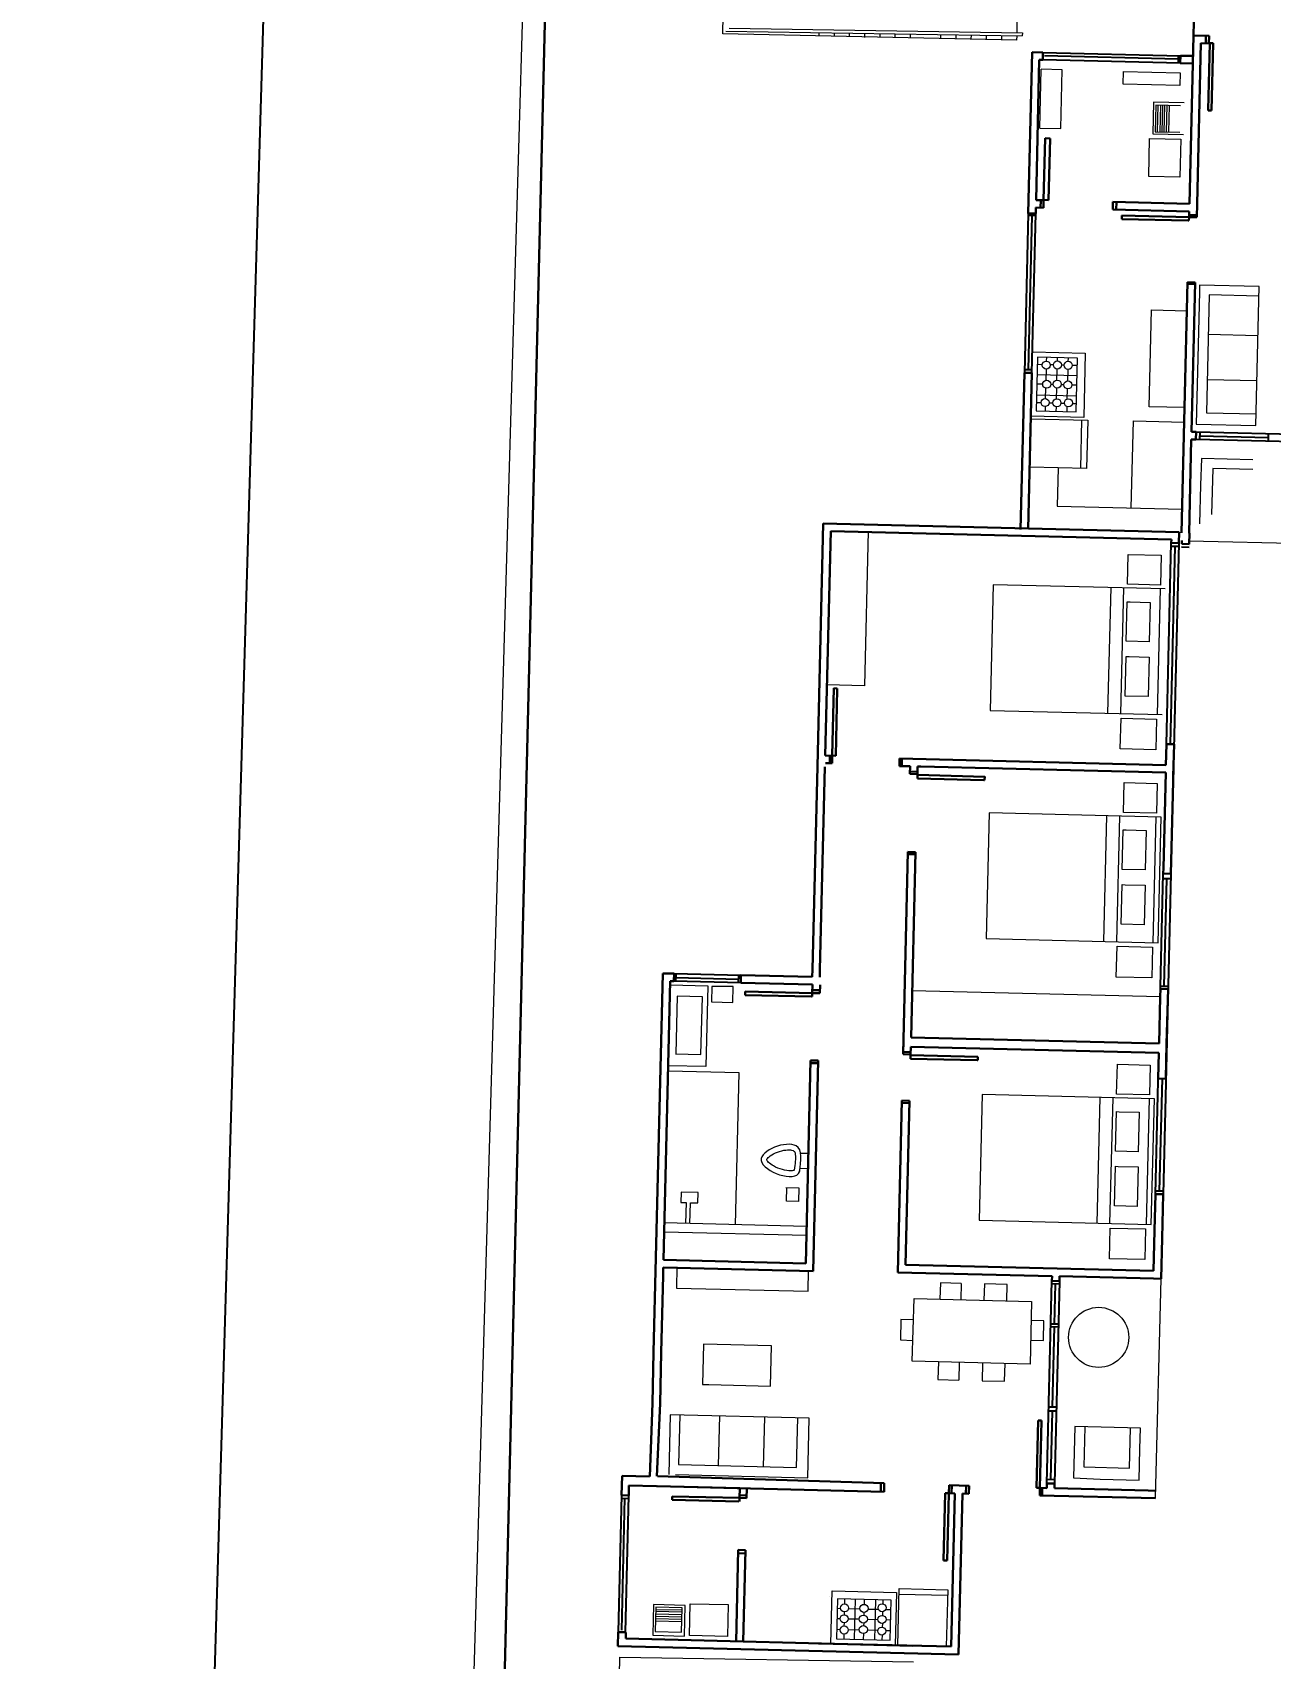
# Model space of a CAD drawing. Header units: millimetres. Extents: x 1418 to 1811, y 1796 to 1956.
# Drawn here: x 1459.32 to 1470.76, y 1856.11 to 1871.14 of the extents above; entities that cross this region are included whole.
import ezdxf

# ---------------------------------------------------------------- set-up
doc = ezdxf.new("R2010")
doc.units = ezdxf.units.MM
for name, color, linetype, lineweight in [('JANELAS', 5, 'Continuous', 25), ('layout', 253, 'Continuous', 13), ('LINHAFINA', 7, 'Continuous', 15), ('LINHAGROSSA', 7, 'Continuous', 30), ('PA6_TERRENO', 6, 'Continuous', 18), ('PA6_TEXTO', 3, 'Continuous', 18), ('pisoexterno_ultrafino', 9, 'Continuous', 30)]:
    doc.layers.add(name, color=color, linetype=linetype, lineweight=lineweight)
doc.styles.add('200 Médio', font='arial.ttf', dxfattribs={"height": 0.75})
doc.styles.add('ARIAL', font='ARIAL', dxfattribs={"height": 0.2})
doc.dimstyles.new('AQ250', dxfattribs={"dimscale": 10, "dimtxt": 0.05, "dimasz": 0.03, "dimexe": 0.03, "dimexo": 0.025, "dimgap": 0.025, "dimtad": 1, "dimzin": 0, "dimdsep": 46, "dimtxsty": 'ARIAL', "dimblk": 'ARCHTICK', "dimcen": 0.09, "dimdle": 0.03, "dimclrt": 7, "dimadec": 0, "dimazin": 0, "dimtfac": 1, "dimtix": 1, "dimtmove": 2, "dimatfit": 3, "dimldrblk": 'OPEN90', "dimfxl": 1, "dimtvp": 1, "dimtolj": 1, "dimtzin": 0, "dimarcsym": 0})

# ---------------------------------------------------------------- blocks, each defined once
blk = doc.blocks.new('_ArchTick')
at = {"color": 0, "linetype": 'ByBlock', "const_width": 0.15}
blk.add_lwpolyline([(-0.5, -0.5), (0.5, 0.5)], dxfattribs=at)
blk = doc.blocks.new('*D5')
at = {"layer": 'Defpoints', "color": 0, "transparency": 16777216}
for p in [(1462.054, 1891.901), (1464.448, 1891.831), (1462.009, 1808.579)]:
    blk.add_point(p, dxfattribs=at)
at = {"layer": 'PA6_TEXTO', "color": 0, "lineweight": -2, "transparency": 16777216}
for p, q in [((1459.606, 1808.349), (1462.063, 1892.201)), ((1464.198, 1891.838), (1461.754, 1891.91)), ((1461.759, 1808.586), (1459.315, 1808.658))]:
    blk.add_line(p, q, dxfattribs=at)
at = {"layer": 'PA6_TEXTO', "color": 0, "lineweight": -2, "transparency": 16777216, "xscale": 0.3, "yscale": 0.3, "zscale": 0.3}
for p, rotation in [((1462.054, 1891.901), 88.32188908293921), ((1459.615, 1808.649), 268.3218890829392)]:
    blk.add_blockref('_ArchTick', p, dxfattribs=dict(at, rotation=rotation))
at = {"layer": 'PA6_TEXTO', "color": 7, "transparency": 16777216, "insert": (1461.467, 1850.257), "char_height": 0.75, "attachment_point": 5, "rotation": 268.3219, "style": '200 Médio'}
blk.add_mtext('\\A1;83.29', dxfattribs=at)
blk = doc.blocks.new('_Open90')
at = {"color": 0, "linetype": 'ByBlock', "lineweight": -2}
for p, q in [((0, 0), (-1, 0)), ((-0.5, 0.5), (0, 0)), ((0, 0), (-0.5, -0.5))]:
    blk.add_line(p, q, dxfattribs=at)

msp = doc.modelspace()

# ---------------------------------------------------------------- linework, layer by layer
at = {"layer": 'JANELAS'}
for p, q in [((1468.656, 1870.96), (1469.927, 1870.929)), ((1468.672, 1870.93), (1469.906, 1870.9)), ((1469.907, 1870.93), (1469.905, 1870.86)), ((1469.925, 1870.859), (1468.654, 1870.89)), ((1468.521, 1869.471), (1468.485, 1867.998)), ((1468.59, 1869.45), (1468.52, 1869.452)), ((1468.555, 1869.451), (1468.52, 1868.024)), ((1468.555, 1867.996), (1468.591, 1869.469)), ((1468.555, 1868.024), (1468.485, 1868.025)), ((1471.943, 1867.334), (1470.071, 1867.38)), ((1470.073, 1867.451), (1471.945, 1867.405)), ((1470.107, 1867.379), (1470.109, 1867.45)), ((1470.108, 1867.414), (1470.741, 1867.399)), ((1470.741, 1867.364), (1470.742, 1867.435)), ((1469.798, 1864.564), (1469.843, 1866.423)), ((1469.913, 1866.422), (1469.861, 1864.266)), ((1469.877, 1866.391), (1469.833, 1864.563)), ((1469.912, 1866.39), (1469.842, 1866.392)), ((1470.008, 1866.381), (1469.938, 1866.383)), ((1469.73, 1861.794), (1469.769, 1863.367)), ((1469.839, 1863.365), (1469.767, 1860.4)), ((1469.837, 1863.316), (1469.767, 1863.318)), ((1469.778, 1862.324), (1469.802, 1863.317)), ((1465.862, 1862.356), (1465.245, 1862.371)), ((1465.247, 1862.441), (1465.864, 1862.426)), ((1465.262, 1862.441), (1465.26, 1862.371)), ((1465.261, 1862.406), (1465.841, 1862.391)), ((1465.842, 1862.426), (1465.84, 1862.356)), ((1469.813, 1862.323), (1469.743, 1862.325)), ((1469.696, 1860.402), (1469.728, 1861.709)), ((1469.758, 1861.47), (1469.732, 1860.43)), ((1469.767, 1860.429), (1469.697, 1860.43)), ((1468.693, 1857.727), (1468.738, 1859.599)), ((1468.809, 1859.569), (1468.738, 1859.571)), ((1468.809, 1859.597), (1468.764, 1857.725)), ((1468.764, 1859.2), (1468.773, 1859.57)), ((1468.8, 1859.199), (1468.729, 1859.2)), ((1468.728, 1859.178), (1468.799, 1859.176)), ((1468.746, 1858.432), (1468.764, 1859.177)), ((1468.78, 1858.394), (1468.709, 1858.396)), ((1468.781, 1858.431), (1468.71, 1858.433)), ((1468.729, 1857.762), (1468.745, 1858.395)), ((1468.765, 1857.761), (1468.694, 1857.763)), ((1464.761, 1857.618), (1464.73, 1856.351)), ((1464.759, 1857.59), (1464.824, 1857.588)), ((1464.762, 1856.369), (1464.791, 1857.589)), ((1464.796, 1856.35), (1464.827, 1857.616))]:
    msp.add_line(p, q, dxfattribs=at)
at = {"layer": 'layout'}
for p, q in [((1468.626, 1870.259), (1468.639, 1870.804)), ((1468.834, 1870.8), (1468.639, 1870.804)), ((1468.821, 1870.255), (1468.834, 1870.8)), ((1469.678, 1870.5), (1469.671, 1870.206)), ((1469.962, 1870.493), (1469.678, 1870.5)), ((1469.701, 1870.472), (1469.695, 1870.226)), ((1469.927, 1870.466), (1469.701, 1870.472)), ((1469.716, 1870.226), (1469.722, 1870.471)), ((1469.742, 1870.471), (1469.736, 1870.225)), ((1469.759, 1870.225), (1469.765, 1870.47)), ((1469.778, 1870.224), (1469.784, 1870.47)), ((1469.799, 1870.224), (1469.805, 1870.469)), ((1469.821, 1870.223), (1469.827, 1870.469)), ((1468.626, 1870.259), (1468.821, 1870.255)), ((1469.671, 1870.206), (1469.955, 1870.199)), ((1469.695, 1870.226), (1469.921, 1870.221)), ((1470.103, 1868.747), (1470.073, 1867.522)), ((1470.656, 1868.794), (1470.103, 1868.807)), ((1470.103, 1868.807), (1470.103, 1868.747)), ((1470.194, 1868.718), (1470.168, 1867.627)), ((1470.653, 1868.706), (1470.194, 1868.718)), ((1470.624, 1867.508), (1470.656, 1868.794)), ((1469.639, 1867.683), (1469.661, 1868.578)), ((1469.661, 1868.578), (1469.987, 1868.57)), ((1470.644, 1868.339), (1470.185, 1868.35)), ((1468.545, 1867.597), (1468.56, 1868.191)), ((1468.56, 1868.191), (1469.048, 1868.179)), ((1468.605, 1868.14), (1468.593, 1867.645)), ((1468.65, 1868.072), (1468.604, 1868.073)), ((1468.976, 1868.131), (1468.605, 1868.14)), ((1468.69, 1868.106), (1468.691, 1868.138)), ((1468.753, 1868.069), (1468.724, 1868.07)), ((1468.79, 1868.106), (1468.791, 1868.135)), ((1468.888, 1868.133), (1468.887, 1868.103)), ((1468.964, 1867.636), (1468.976, 1868.131)), ((1469.048, 1868.179), (1469.033, 1867.585)), ((1468.972, 1867.968), (1468.602, 1867.977)), ((1468.686, 1867.928), (1468.688, 1868.031)), ((1468.786, 1867.929), (1468.788, 1868.032)), ((1468.853, 1868.067), (1468.828, 1868.068)), ((1468.885, 1868.029), (1468.883, 1867.922)), ((1468.974, 1868.064), (1468.928, 1868.065)), ((1470.634, 1867.922), (1470.175, 1867.933)), ((1468.967, 1867.78), (1468.597, 1867.789)), ((1468.654, 1867.891), (1468.599, 1867.892)), ((1468.681, 1867.759), (1468.684, 1867.855)), ((1468.751, 1867.889), (1468.728, 1867.889)), ((1468.781, 1867.756), (1468.784, 1867.855)), ((1468.85, 1867.886), (1468.825, 1867.887)), ((1468.881, 1867.849), (1468.878, 1867.753)), ((1468.97, 1867.883), (1468.924, 1867.884)), ((1468.593, 1867.645), (1468.964, 1867.636)), ((1468.639, 1867.718), (1468.595, 1867.719)), ((1468.679, 1867.643), (1468.68, 1867.685)), ((1468.748, 1867.716), (1468.713, 1867.717)), ((1468.779, 1867.64), (1468.78, 1867.682)), ((1468.855, 1867.713), (1468.822, 1867.714)), ((1468.877, 1867.685), (1468.876, 1867.638)), ((1468.965, 1867.71), (1468.929, 1867.711)), ((1469.965, 1867.675), (1469.639, 1867.683)), ((1470.168, 1867.627), (1470.627, 1867.616)), ((1468.534, 1867.124), (1468.544, 1867.572)), ((1468.544, 1867.572), (1469.07, 1867.56)), ((1469.033, 1867.585), (1468.545, 1867.597)), ((1469.005, 1867.113), (1469.016, 1867.561)), ((1469.07, 1867.56), (1469.059, 1867.112)), ((1469.473, 1866.748), (1469.492, 1867.552)), ((1469.492, 1867.552), (1469.961, 1867.541)), ((1470.073, 1867.522), (1470.624, 1867.508)), ((1470.123, 1867.205), (1470.113, 1866.959)), ((1470.598, 1867.193), (1470.123, 1867.205)), ((1469.059, 1867.112), (1468.534, 1867.124)), ((1468.796, 1867.118), (1468.788, 1866.765)), ((1470.226, 1867.111), (1470.216, 1866.687)), ((1470.596, 1867.102), (1470.226, 1867.111)), ((1470.113, 1866.959), (1470.104, 1866.599)), ((1468.788, 1866.765), (1469.942, 1866.736)), ((1467.041, 1866.533), (1467.007, 1865.102)), ((1468.195, 1866.037), (1468.167, 1864.875)), ((1469.787, 1865.998), (1468.195, 1866.037)), ((1469.283, 1866.01), (1469.254, 1864.849)), ((1469.402, 1866.007), (1469.374, 1864.846)), ((1469.714, 1864.838), (1469.742, 1865.999)), ((1469.427, 1865.514), (1469.436, 1865.88)), ((1469.436, 1865.88), (1469.462, 1865.879)), ((1469.462, 1865.879), (1469.648, 1865.874)), ((1469.648, 1865.874), (1469.639, 1865.509)), ((1469.639, 1865.509), (1469.427, 1865.514)), ((1469.417, 1865.007), (1469.426, 1865.373)), ((1469.426, 1865.373), (1469.452, 1865.372)), ((1469.452, 1865.372), (1469.638, 1865.368)), ((1469.638, 1865.368), (1469.629, 1865.002)), ((1467.007, 1865.102), (1466.659, 1865.11)), ((1469.629, 1865.002), (1469.417, 1865.007)), ((1468.167, 1864.875), (1469.759, 1864.836)), ((1468.158, 1863.927), (1468.13, 1862.766)), ((1469.75, 1863.889), (1468.158, 1863.927)), ((1469.245, 1863.901), (1469.217, 1862.74)), ((1469.365, 1863.898), (1469.336, 1862.737)), ((1469.676, 1862.728), (1469.704, 1863.89)), ((1469.721, 1862.727), (1469.75, 1863.889)), ((1469.39, 1863.405), (1469.399, 1863.771)), ((1469.399, 1863.771), (1469.425, 1863.77)), ((1469.425, 1863.77), (1469.61, 1863.765)), ((1469.61, 1863.765), (1469.601, 1863.4)), ((1469.38, 1862.898), (1469.389, 1863.264)), ((1469.389, 1863.264), (1469.415, 1863.263)), ((1469.601, 1863.4), (1469.39, 1863.405)), ((1469.415, 1863.263), (1469.601, 1863.258)), ((1469.601, 1863.258), (1469.592, 1862.893)), ((1469.592, 1862.893), (1469.38, 1862.898)), ((1468.13, 1862.766), (1469.721, 1862.727)), ((1465.21, 1862.337), (1465.558, 1862.329)), ((1465.276, 1862.233), (1465.263, 1861.699)), ((1465.508, 1862.227), (1465.276, 1862.233)), ((1465.495, 1861.693), (1465.508, 1862.227)), ((1465.558, 1862.329), (1465.54, 1861.581)), ((1465.595, 1862.322), (1465.592, 1862.179)), ((1465.792, 1862.323), (1465.595, 1862.322)), ((1465.788, 1862.175), (1465.792, 1862.323)), ((1469.741, 1862.226), (1467.447, 1862.282)), ((1465.592, 1862.179), (1465.788, 1862.175)), ((1465.26, 1861.699), (1465.495, 1861.693)), ((1465.848, 1861.522), (1465.19, 1861.538)), ((1465.54, 1861.581), (1465.192, 1861.589)), ((1465.814, 1860.119), (1465.848, 1861.522)), ((1468.095, 1861.322), (1468.066, 1860.161)), ((1469.686, 1861.283), (1468.095, 1861.322)), ((1469.182, 1861.296), (1469.154, 1860.134)), ((1469.301, 1861.293), (1469.273, 1860.131)), ((1469.326, 1860.799), (1469.335, 1861.165)), ((1469.335, 1861.165), (1469.361, 1861.164)), ((1469.361, 1861.164), (1469.547, 1861.16)), ((1469.547, 1861.16), (1469.538, 1860.794)), ((1469.613, 1860.123), (1469.641, 1861.285)), ((1469.658, 1860.122), (1469.686, 1861.283)), ((1466.416, 1860.781), (1466.487, 1860.779)), ((1469.538, 1860.794), (1469.326, 1860.799)), ((1466.411, 1860.641), (1466.484, 1860.639)), ((1469.317, 1860.293), (1469.326, 1860.659)), ((1469.326, 1860.659), (1469.352, 1860.658)), ((1469.352, 1860.658), (1469.537, 1860.653)), ((1469.537, 1860.653), (1469.528, 1860.287)), ((1465.311, 1860.42), (1465.309, 1860.324)), ((1465.468, 1860.416), (1465.311, 1860.42)), ((1465.466, 1860.32), (1465.468, 1860.416)), ((1466.279, 1860.462), (1466.399, 1860.459)), ((1466.285, 1860.336), (1466.288, 1860.462)), ((1466.399, 1860.459), (1466.396, 1860.333)), ((1465.309, 1860.324), (1465.357, 1860.323)), ((1465.357, 1860.323), (1465.353, 1860.13)), ((1465.392, 1860.129), (1465.397, 1860.322)), ((1465.397, 1860.322), (1465.466, 1860.32)), ((1466.396, 1860.333), (1466.285, 1860.336)), ((1469.528, 1860.287), (1469.317, 1860.293)), ((1466.471, 1860.103), (1465.156, 1860.135)), ((1468.066, 1860.161), (1469.658, 1860.122)), ((1466.469, 1860.019), (1465.154, 1860.051)), ((1465.271, 1859.728), (1465.267, 1859.533)), ((1466.485, 1859.503), (1466.49, 1859.698)), ((1465.267, 1859.533), (1466.485, 1859.503)), ((1467.708, 1859.581), (1467.704, 1859.431)), ((1467.9, 1859.576), (1467.708, 1859.581)), ((1467.9, 1859.576), (1467.896, 1859.426)), ((1468.115, 1859.571), (1468.111, 1859.421)), ((1468.324, 1859.566), (1468.115, 1859.571)), ((1468.321, 1859.416), (1468.324, 1859.566)), ((1467.447, 1858.856), (1467.466, 1859.437)), ((1467.466, 1859.437), (1468.551, 1859.41)), ((1468.551, 1859.41), (1468.537, 1858.829)), ((1467.343, 1859.242), (1467.339, 1859.053)), ((1467.46, 1859.239), (1467.343, 1859.242)), ((1468.665, 1859.229), (1468.547, 1859.232)), ((1468.66, 1859.048), (1468.665, 1859.229)), ((1467.339, 1859.053), (1467.453, 1859.049)), ((1468.542, 1859.051), (1468.66, 1859.048)), ((1465.517, 1859.015), (1465.508, 1858.642)), ((1466.148, 1858.999), (1465.517, 1859.015)), ((1466.139, 1858.626), (1466.148, 1858.999)), ((1468.537, 1858.829), (1467.447, 1858.856)), ((1467.69, 1858.85), (1467.686, 1858.686)), ((1467.882, 1858.845), (1467.878, 1858.681)), ((1468.097, 1858.84), (1468.093, 1858.676)), ((1468.302, 1858.671), (1468.306, 1858.835)), ((1465.508, 1858.642), (1465.566, 1858.64)), ((1465.566, 1858.64), (1466.139, 1858.626)), ((1467.686, 1858.686), (1467.878, 1858.681)), ((1468.093, 1858.676), (1468.302, 1858.671)), ((1465.211, 1858.361), (1465.197, 1857.809)), ((1466.496, 1858.33), (1465.211, 1858.361)), ((1465.298, 1858.359), (1465.287, 1857.9)), ((1465.666, 1858.35), (1465.654, 1857.891)), ((1466.083, 1858.34), (1466.071, 1857.881)), ((1466.377, 1857.874), (1466.389, 1858.333)), ((1466.483, 1857.779), (1466.496, 1858.33)), ((1468.951, 1858.252), (1468.939, 1857.777)), ((1469.557, 1858.237), (1468.951, 1858.252)), ((1469.042, 1858.249), (1469.033, 1857.88)), ((1469.457, 1857.869), (1469.466, 1858.239)), ((1469.552, 1858.045), (1469.557, 1858.237)), ((1469.545, 1857.758), (1469.552, 1858.045)), ((1465.287, 1857.9), (1466.377, 1857.874)), ((1469.033, 1857.88), (1469.457, 1857.869)), ((1465.258, 1857.809), (1466.483, 1857.779)), ((1468.939, 1857.777), (1469.185, 1857.766)), ((1469.185, 1857.766), (1469.545, 1857.758)), ((1467.814, 1856.48), (1467.842, 1857.634)), ((1466.686, 1856.68), (1466.686, 1856.68)), ((1466.696, 1856.244), (1466.708, 1856.732)), ((1466.708, 1856.732), (1467.302, 1856.718)), ((1466.757, 1856.66), (1466.748, 1856.29)), ((1467.252, 1856.648), (1466.757, 1856.66)), ((1466.823, 1856.658), (1466.822, 1856.612)), ((1466.919, 1856.656), (1466.91, 1856.286)), ((1467.004, 1856.654), (1467.003, 1856.609)), ((1467.108, 1856.651), (1467.099, 1856.281)), ((1467.177, 1856.65), (1467.176, 1856.613)), ((1467.243, 1856.278), (1467.252, 1856.648)), ((1467.302, 1856.718), (1467.291, 1856.23)), ((1467.315, 1856.229), (1467.328, 1856.754)), ((1467.775, 1856.69), (1467.327, 1856.7)), ((1467.328, 1856.754), (1467.776, 1856.743)), ((1467.776, 1856.743), (1467.763, 1856.218)), ((1465.056, 1856.606), (1465.049, 1856.323)), ((1465.349, 1856.599), (1465.056, 1856.606)), ((1465.076, 1856.582), (1465.07, 1856.356)), ((1465.074, 1856.519), (1465.32, 1856.513)), ((1465.074, 1856.499), (1465.32, 1856.493)), ((1465.075, 1856.562), (1465.321, 1856.556)), ((1465.321, 1856.536), (1465.075, 1856.542)), ((1465.322, 1856.576), (1465.076, 1856.582)), ((1465.316, 1856.35), (1465.322, 1856.576)), ((1465.343, 1856.315), (1465.349, 1856.599)), ((1466.755, 1856.572), (1466.785, 1856.571)), ((1466.82, 1856.537), (1466.82, 1856.512)), ((1466.859, 1856.57), (1466.965, 1856.567)), ((1467.001, 1856.534), (1467.001, 1856.509)), ((1467.039, 1856.565), (1467.134, 1856.563)), ((1467.174, 1856.54), (1467.174, 1856.506)), ((1467.203, 1856.561), (1467.249, 1856.56)), ((1465.07, 1856.356), (1465.316, 1856.35)), ((1465.073, 1856.478), (1465.319, 1856.472)), ((1465.073, 1856.456), (1465.319, 1856.45)), ((1466.782, 1856.374), (1466.75, 1856.375)), ((1466.781, 1856.474), (1466.752, 1856.475)), ((1466.818, 1856.437), (1466.817, 1856.409)), ((1466.958, 1856.47), (1466.856, 1856.472)), ((1466.959, 1856.37), (1466.856, 1856.373)), ((1466.999, 1856.435), (1466.998, 1856.413)), ((1467.131, 1856.466), (1467.033, 1856.468)), ((1467.129, 1856.366), (1467.033, 1856.368)), ((1467.172, 1856.432), (1467.171, 1856.398)), ((1467.245, 1856.363), (1467.203, 1856.364)), ((1467.247, 1856.463), (1467.205, 1856.464)), ((1465.049, 1856.323), (1465.343, 1856.315)), ((1466.982, 1856.237), (1466.388, 1856.251)), ((1466.748, 1856.29), (1467.243, 1856.278)), ((1466.816, 1856.334), (1466.814, 1856.288)), ((1466.997, 1856.338), (1466.995, 1856.284)), ((1467.454, 1856.226), (1467.006, 1856.236)), ((1467.169, 1856.324), (1467.168, 1856.28))]:
    msp.add_line(p, q, dxfattribs=at)
for points in [[(1469.921, 1870.653), (1469.398, 1870.666), (1469.401, 1870.783), (1469.924, 1870.77)], [(1469.922, 1869.806), (1469.634, 1869.813), (1469.642, 1870.165), (1469.93, 1870.158)], [(1469.438, 1866.041), (1469.444, 1866.317), (1469.749, 1866.309), (1469.742, 1866.034)], [(1469.371, 1864.519), (1469.378, 1864.803), (1469.706, 1864.795), (1469.699, 1864.511)], [(1469.4, 1863.932), (1469.407, 1864.207), (1469.711, 1864.2), (1469.705, 1863.925)], [(1469.334, 1862.409), (1469.341, 1862.694), (1469.669, 1862.686), (1469.662, 1862.401)], [(1469.337, 1861.327), (1469.344, 1861.602), (1469.648, 1861.595), (1469.641, 1861.319)], [(1469.271, 1859.804), (1469.278, 1860.088), (1469.605, 1860.08), (1469.598, 1859.796)], [(1465.747, 1856.606), (1465.74, 1856.311), (1465.388, 1856.319), (1465.396, 1856.614)]]:
    msp.add_lwpolyline(points, close=True, dxfattribs=at)
for centre, radius in [((1468.687, 1868.068), 0.0373), ((1468.79, 1868.069), 0.0373), ((1468.89, 1868.066), 0.0373), ((1468.691, 1867.891), 0.0373), ((1468.788, 1867.892), 0.0373), ((1468.887, 1867.885), 0.0373), ((1468.676, 1867.722), 0.0373), ((1468.785, 1867.719), 0.0373), ((1468.892, 1867.719), 0.0373), ((1469.171, 1859.077), 0.278), ((1466.818, 1856.475), 0.0373), ((1466.822, 1856.575), 0.0373), ((1466.996, 1856.472), 0.0373), ((1467.002, 1856.571), 0.0373), ((1467.168, 1856.469), 0.0373), ((1467.169, 1856.577), 0.0373), ((1466.819, 1856.371), 0.0373), ((1466.996, 1856.375), 0.0373), ((1467.166, 1856.361), 0.0373)]:
    msp.add_circle(centre, radius, dxfattribs=at)
msp.add_spline([(1466.406, 1860.609), (1466.375, 1860.848), (1466.052, 1860.712), (1466.406, 1860.609), (1466.411, 1860.641)], degree=3, dxfattribs=at)
msp.add_open_spline([(1466.356, 1860.623), (1466.364, 1860.68), (1466.371, 1860.734), (1466.364, 1860.786), (1466.359, 1860.795), (1466.351, 1860.803), (1466.345, 1860.807), (1466.319, 1860.812), (1466.301, 1860.812), (1466.231, 1860.804), (1466.171, 1860.782), (1466.119, 1860.745), (1466.108, 1860.732), (1466.102, 1860.72), (1466.102, 1860.721), (1466.104, 1860.715), (1466.109, 1860.705), (1466.131, 1860.684), (1466.147, 1860.673), (1466.214, 1860.634), (1466.282, 1860.615), (1466.344, 1860.616), (1466.355, 1860.622), (1466.356, 1860.623)], degree=3, knots=[0.006653, 0.006653, 0.006653, 0.006653, 0.179116, 0.179116, 0.279942, 0.279942, 0.356527, 0.356527, 0.433113, 0.433113, 0.614296, 0.614296, 0.701675, 0.701675, 0.771877, 0.771877, 0.842078, 0.842078, 0.912279, 0.912279, 1.096903, 1.096903, 1.191805, 1.191805, 1.191805, 1.191805], dxfattribs=at)
at = {"layer": 'LINHAFINA'}
for p, q in [((1465.698, 1871.131), (1465.725, 1872.842)), ((1468.426, 1871.891), (1468.414, 1871.142)), ((1468.413, 1871.074), (1465.698, 1871.131)), ((1465.726, 1871.157), (1468.465, 1871.113)), ((1465.755, 1871.184), (1468.466, 1871.141)), ((1466.585, 1871.143), (1466.585, 1871.112)), ((1466.726, 1871.141), (1466.725, 1871.109)), ((1466.866, 1871.138), (1466.866, 1871.107)), ((1467.007, 1871.136), (1467.006, 1871.097)), ((1467.148, 1871.134), (1467.147, 1871.101)), ((1467.288, 1871.132), (1467.288, 1871.098)), ((1467.429, 1871.13), (1467.428, 1871.095)), ((1467.71, 1871.125), (1467.71, 1871.089)), ((1467.851, 1871.123), (1467.85, 1871.086)), ((1467.992, 1871.121), (1467.991, 1871.083)), ((1468.132, 1871.118), (1468.132, 1871.079)), ((1468.273, 1871.116), (1468.272, 1871.077)), ((1468.414, 1871.114), (1468.413, 1871.074)), ((1468.466, 1871.141), (1468.465, 1871.113)), ((1470.005, 1866.444), (1471.965, 1866.396)), ((1469.698, 1857.589), (1469.748, 1859.619)), ((1464.717, 1854.409), (1464.744, 1856.12)), ((1464.744, 1856.12), (1467.46, 1856.077))]:
    msp.add_line(p, q, dxfattribs=at)
at = {"layer": 'LINHAGROSSA'}
for p, q in [((1470.085, 1872.606), (1470.048, 1871.117)), ((1470.011, 1869.56), (1470.048, 1871.117)), ((1470.192, 1871.113), (1470.048, 1871.117)), ((1470.162, 1871.044), (1470.163, 1871.114)), ((1470.19, 1871.043), (1470.192, 1871.113)), ((1468.524, 1869.596), (1468.557, 1870.963)), ((1468.557, 1870.963), (1468.656, 1870.96)), ((1468.656, 1870.96), (1468.654, 1870.89)), ((1469.927, 1870.929), (1469.925, 1870.859)), ((1469.927, 1870.929), (1470.044, 1870.927)), ((1470.081, 1869.558), (1470.117, 1871.045)), ((1470.19, 1871.043), (1470.117, 1871.045)), ((1470.198, 1871.046), (1470.183, 1870.43)), ((1470.23, 1871.045), (1470.198, 1871.046)), ((1470.215, 1870.422), (1470.23, 1871.045)), ((1468.593, 1869.594), (1468.62, 1870.891)), ((1468.654, 1870.89), (1468.62, 1870.891)), ((1470.042, 1870.857), (1469.925, 1870.859)), ((1470.183, 1870.43), (1470.183, 1870.424)), ((1470.183, 1870.424), (1470.215, 1870.423)), ((1468.662, 1869.593), (1468.676, 1870.166)), ((1468.676, 1870.166), (1468.722, 1870.165)), ((1468.722, 1870.165), (1468.708, 1869.594)), ((1468.521, 1869.471), (1468.524, 1869.596)), ((1468.593, 1869.597), (1468.708, 1869.594)), ((1468.593, 1869.594), (1468.662, 1869.593)), ((1468.636, 1869.593), (1468.634, 1869.523)), ((1468.662, 1869.593), (1468.66, 1869.522)), ((1469.303, 1869.577), (1469.301, 1869.507)), ((1469.303, 1869.577), (1470.011, 1869.56)), ((1469.336, 1869.576), (1469.334, 1869.506)), ((1468.591, 1869.469), (1468.521, 1869.471)), ((1468.591, 1869.469), (1468.592, 1869.524)), ((1468.592, 1869.524), (1468.66, 1869.522)), ((1469.301, 1869.507), (1470.009, 1869.49)), ((1469.385, 1869.451), (1469.384, 1869.419)), ((1470.008, 1869.436), (1469.385, 1869.451)), ((1470.006, 1869.404), (1470.007, 1869.436)), ((1470.009, 1869.49), (1470.008, 1869.436)), ((1470.008, 1869.457), (1470.078, 1869.455)), ((1470.008, 1869.436), (1470.078, 1869.435)), ((1470.081, 1869.558), (1470.078, 1869.435)), ((1469.384, 1869.419), (1470, 1869.404)), ((1470, 1869.404), (1470.006, 1869.404)), ((1469.993, 1868.834), (1469.937, 1866.516)), ((1470.028, 1868.833), (1469.993, 1868.834)), ((1470.028, 1868.833), (1470.028, 1868.833)), ((1470.028, 1868.833), (1470.063, 1868.832)), ((1470.063, 1868.832), (1470.029, 1867.452)), ((1469.993, 1868.82), (1470.063, 1868.818)), ((1468.449, 1866.548), (1468.485, 1867.998)), ((1468.555, 1867.996), (1468.485, 1867.998)), ((1468.52, 1866.55), (1468.555, 1867.996)), ((1470.028, 1867.381), (1470.007, 1866.514)), ((1470.071, 1867.38), (1470.028, 1867.381)), ((1470.073, 1867.451), (1470.029, 1867.452)), ((1470.071, 1867.38), (1470.073, 1867.451)), ((1466.625, 1866.603), (1466.571, 1864.356)), ((1469.916, 1866.523), (1466.625, 1866.603)), ((1466.694, 1866.532), (1466.643, 1864.458)), ((1469.844, 1866.455), (1466.694, 1866.532)), ((1469.843, 1866.423), (1469.844, 1866.455)), ((1469.843, 1866.423), (1469.913, 1866.422)), ((1469.913, 1866.422), (1469.916, 1866.523)), ((1469.939, 1866.414), (1469.94, 1866.446)), ((1470.009, 1866.412), (1470.011, 1866.514)), ((1469.939, 1866.414), (1470.009, 1866.412)), ((1466.723, 1865.08), (1466.708, 1864.457)), ((1466.755, 1865.078), (1466.723, 1865.079)), ((1466.74, 1864.456), (1466.755, 1865.072)), ((1466.755, 1865.072), (1466.755, 1865.078)), ((1469.798, 1864.564), (1469.793, 1864.37)), ((1469.868, 1864.562), (1469.798, 1864.564)), ((1469.861, 1864.266), (1469.868, 1864.562)), ((1466.571, 1864.356), (1466.525, 1862.478)), ((1466.641, 1864.354), (1466.595, 1862.476)), ((1466.709, 1864.456), (1466.643, 1864.458)), ((1466.707, 1864.386), (1466.645, 1864.387)), ((1466.686, 1864.457), (1466.685, 1864.386)), ((1466.709, 1864.456), (1466.707, 1864.386)), ((1466.708, 1864.457), (1466.74, 1864.456)), ((1467.33, 1864.395), (1467.331, 1864.43)), ((1467.33, 1864.395), (1467.33, 1864.36)), ((1467.428, 1864.358), (1467.33, 1864.36)), ((1469.793, 1864.37), (1467.331, 1864.43)), ((1467.353, 1864.43), (1467.351, 1864.36)), ((1467.426, 1864.287), (1467.428, 1864.358)), ((1467.496, 1864.285), (1467.498, 1864.356)), ((1467.526, 1864.356), (1467.498, 1864.356)), ((1469.791, 1864.3), (1467.526, 1864.356)), ((1469.842, 1863.485), (1469.862, 1864.342)), ((1467.497, 1864.307), (1467.426, 1864.309)), ((1467.496, 1864.285), (1467.426, 1864.287)), ((1467.496, 1864.278), (1467.495, 1864.246)), ((1467.495, 1864.246), (1468.111, 1864.231)), ((1468.119, 1864.262), (1467.496, 1864.278)), ((1468.111, 1864.231), (1468.117, 1864.23)), ((1468.117, 1864.23), (1468.118, 1864.263)), ((1469.77, 1863.417), (1469.791, 1864.3)), ((1469.791, 1864.268), (1469.791, 1864.3)), ((1467.363, 1861.695), (1467.408, 1863.566)), ((1467.408, 1863.566), (1467.478, 1863.565)), ((1467.437, 1861.85), (1467.478, 1863.565)), ((1467.408, 1863.546), (1467.478, 1863.545)), ((1469.769, 1863.367), (1469.77, 1863.417)), ((1469.839, 1863.365), (1469.842, 1863.485)), ((1469.769, 1863.367), (1469.839, 1863.365)), ((1465.142, 1862.443), (1465.057, 1858.94)), ((1465.247, 1862.441), (1465.142, 1862.443)), ((1465.211, 1862.372), (1465.148, 1859.793)), ((1465.245, 1862.371), (1465.211, 1862.372)), ((1465.247, 1862.441), (1465.245, 1862.371)), ((1465.862, 1862.356), (1465.864, 1862.426)), ((1466.525, 1862.34), (1465.862, 1862.356)), ((1465.863, 1862.391), (1465.864, 1862.391)), ((1466.523, 1862.41), (1465.864, 1862.426)), ((1466.525, 1862.478), (1466.523, 1862.41)), ((1466.595, 1862.476), (1466.593, 1862.408)), ((1465.903, 1862.275), (1465.902, 1862.243)), ((1465.902, 1862.243), (1466.518, 1862.228)), ((1466.525, 1862.26), (1465.903, 1862.275)), ((1466.518, 1862.228), (1466.524, 1862.228)), ((1466.525, 1862.34), (1466.524, 1862.261)), ((1466.594, 1862.287), (1466.524, 1862.289)), ((1466.594, 1862.26), (1466.524, 1862.261)), ((1466.524, 1862.228), (1466.524, 1862.26)), ((1466.596, 1862.338), (1466.594, 1862.26)), ((1469.73, 1861.794), (1469.741, 1862.226)), ((1469.743, 1862.3), (1469.741, 1862.226)), ((1469.813, 1862.299), (1469.743, 1862.3)), ((1469.8, 1861.793), (1469.813, 1862.299)), ((1467.363, 1861.695), (1467.365, 1861.766)), ((1467.433, 1861.689), (1467.435, 1861.765)), ((1467.433, 1861.694), (1467.435, 1861.765)), ((1467.435, 1861.765), (1469.728, 1861.709)), ((1467.437, 1861.85), (1469.73, 1861.794)), ((1469.793, 1861.469), (1469.8, 1861.793)), ((1466.508, 1861.638), (1466.463, 1859.761)), ((1466.508, 1861.638), (1466.578, 1861.637)), ((1466.508, 1861.614), (1466.578, 1861.613)), ((1466.578, 1861.637), (1466.531, 1859.689)), ((1467.433, 1861.716), (1467.363, 1861.718)), ((1467.433, 1861.694), (1467.363, 1861.695)), ((1467.433, 1861.689), (1467.432, 1861.654)), ((1467.433, 1861.686), (1467.432, 1861.654)), ((1467.432, 1861.654), (1468.048, 1861.639)), ((1468.055, 1861.671), (1467.433, 1861.686)), ((1468.048, 1861.639), (1468.054, 1861.639)), ((1468.054, 1861.639), (1468.054, 1861.671)), ((1469.728, 1861.709), (1469.722, 1861.471)), ((1469.722, 1861.471), (1469.793, 1861.469)), ((1467.352, 1861.266), (1467.314, 1859.678)), ((1467.352, 1861.266), (1467.422, 1861.265)), ((1467.352, 1861.246), (1467.422, 1861.244)), ((1467.422, 1861.265), (1467.386, 1859.747)), ((1469.688, 1860.066), (1469.696, 1860.402)), ((1469.767, 1860.4), (1469.696, 1860.402)), ((1469.757, 1859.994), (1469.767, 1860.4)), ((1469.679, 1859.691), (1469.688, 1860.066)), ((1469.748, 1859.619), (1469.757, 1859.994)), ((1465.144, 1859.649), (1465.127, 1858.938)), ((1465.146, 1859.723), (1465.144, 1859.649)), ((1466.531, 1859.689), (1465.146, 1859.723)), ((1466.463, 1859.761), (1465.148, 1859.793)), ((1468.74, 1859.644), (1467.314, 1859.678)), ((1469.679, 1859.691), (1467.386, 1859.747)), ((1468.74, 1859.644), (1468.738, 1859.599)), ((1468.809, 1859.597), (1468.738, 1859.599)), ((1468.81, 1859.642), (1468.809, 1859.597)), ((1469.677, 1859.621), (1468.81, 1859.642)), ((1469.677, 1859.621), (1469.748, 1859.619)), ((1465.057, 1858.94), (1465.046, 1858.469)), ((1465.127, 1858.938), (1465.116, 1858.467)), ((1465.046, 1858.469), (1465.021, 1857.79)), ((1465.116, 1858.467), (1465.088, 1857.794)), ((1468.611, 1858.309), (1468.596, 1857.686)), ((1468.643, 1858.307), (1468.611, 1858.307)), ((1468.628, 1857.685), (1468.643, 1858.301)), ((1468.643, 1858.301), (1468.643, 1858.307)), ((1464.766, 1857.796), (1464.761, 1857.618)), ((1465.018, 1857.79), (1464.766, 1857.796)), ((1464.827, 1857.616), (1464.829, 1857.708)), ((1464.829, 1857.708), (1465.084, 1857.701)), ((1465.084, 1857.701), (1465.854, 1857.683)), ((1465.089, 1857.701), (1467.187, 1857.65)), ((1465.092, 1857.794), (1467.189, 1857.728)), ((1467.156, 1857.651), (1467.159, 1857.729)), ((1467.187, 1857.65), (1467.189, 1857.728)), ((1467.785, 1857.635), (1467.788, 1857.71)), ((1467.788, 1857.71), (1467.973, 1857.704)), ((1467.81, 1857.635), (1467.813, 1857.709)), ((1467.944, 1857.631), (1467.946, 1857.705)), ((1467.97, 1857.631), (1467.973, 1857.704)), ((1468.693, 1857.727), (1468.692, 1857.683)), ((1468.764, 1857.725), (1468.693, 1857.727)), ((1468.764, 1857.725), (1468.763, 1857.682)), ((1464.827, 1857.616), (1464.761, 1857.618)), ((1465.229, 1857.607), (1465.228, 1857.575)), ((1465.228, 1857.575), (1465.844, 1857.56)), ((1465.852, 1857.592), (1465.229, 1857.607)), ((1465.85, 1857.56), (1465.851, 1857.592)), ((1465.852, 1857.592), (1465.854, 1857.683)), ((1465.852, 1857.617), (1465.917, 1857.615)), ((1465.917, 1857.59), (1465.852, 1857.592)), ((1465.919, 1857.681), (1465.917, 1857.59)), ((1467.753, 1857.637), (1467.738, 1857.014)), ((1467.785, 1857.635), (1467.753, 1857.636)), ((1467.77, 1857.013), (1467.785, 1857.629)), ((1467.785, 1857.636), (1467.842, 1857.634)), ((1467.785, 1857.629), (1467.785, 1857.635)), ((1467.808, 1856.217), (1467.842, 1857.634)), ((1467.876, 1856.145), (1467.912, 1857.632)), ((1467.912, 1857.632), (1467.97, 1857.631)), ((1467.912, 1857.632), (1467.97, 1857.631)), ((1468.596, 1857.686), (1468.628, 1857.685)), ((1468.628, 1857.685), (1468.626, 1857.615)), ((1468.626, 1857.615), (1469.698, 1857.589)), ((1468.628, 1857.685), (1468.692, 1857.683)), ((1468.65, 1857.685), (1468.648, 1857.614)), ((1468.763, 1857.682), (1469.63, 1857.66)), ((1469.63, 1857.66), (1469.7, 1857.659)), ((1465.819, 1856.266), (1465.84, 1857.111)), ((1465.84, 1857.111), (1465.905, 1857.109)), ((1465.905, 1857.109), (1465.884, 1856.264)), ((1465.839, 1857.08), (1465.904, 1857.078)), ((1467.738, 1857.014), (1467.77, 1857.013)), ((1464.727, 1856.222), (1464.73, 1856.351)), ((1464.794, 1856.35), (1464.728, 1856.351)), ((1464.799, 1856.291), (1464.801, 1856.349)), ((1465.108, 1856.213), (1464.727, 1856.222)), ((1467.454, 1856.226), (1464.799, 1856.291)), ((1467.876, 1856.145), (1465.108, 1856.213)), ((1467.808, 1856.217), (1466.582, 1856.247))]:
    msp.add_line(p, q, dxfattribs=at)
at = {"layer": 'PA6_TERRENO'}
msp.add_lwpolyline([(1525.828, 1890.337), (1523.861, 1810.357), (1462.009, 1808.579), (1464.448, 1891.831)], close=True, dxfattribs=at)
at = {"layer": 'pisoexterno_ultrafino'}
msp.add_line((1464.294, 1881.206), (1463.492, 1848.268), dxfattribs=at)

# ---------------------------------------------------------------- dimensions: what is measured, and where the dimension line sits
at = {"layer": 'PA6_TEXTO'}
dim = msp.add_aligned_dim(p1=(1462.009, 1808.579), p2=(1464.448, 1891.831), distance=2.395, dimstyle='AQ250', override={"dimtxsty": '200 Médio'}, dxfattribs=at)
dim.commit()
dim.dimension.update_dxf_attribs({"geometry": '*D5', "text_midpoint": (1461.467, 1850.257)})

doc.saveas('drawing.dxf')
